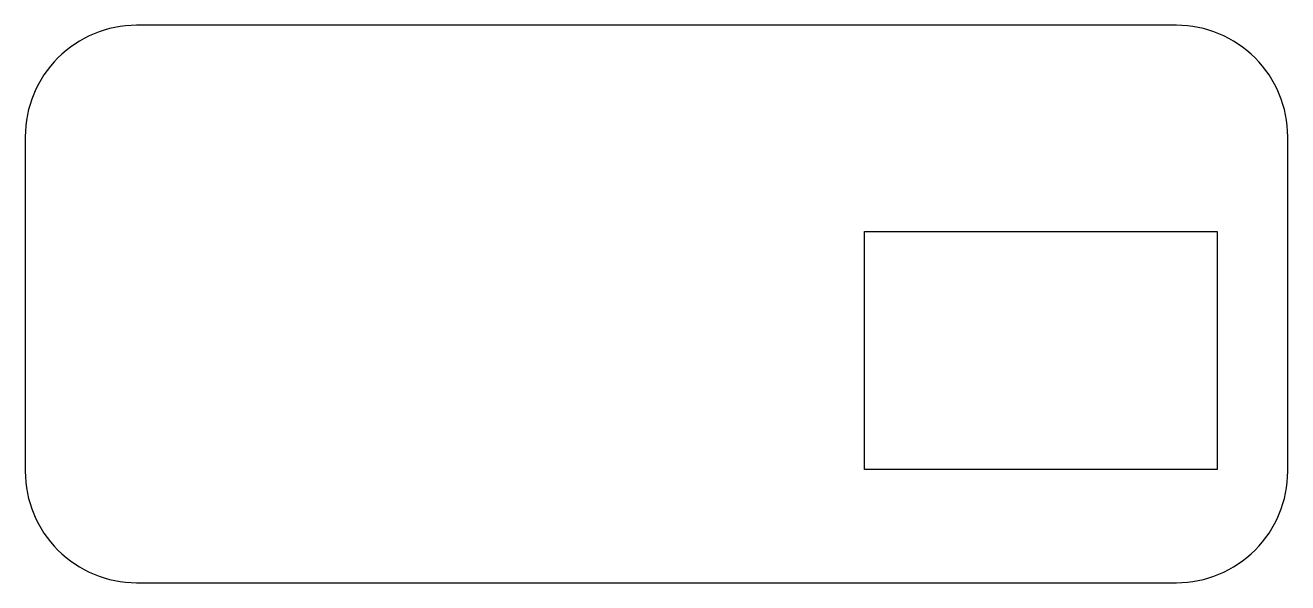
# Model space of a CAD drawing. Header units: millimetres. Extents: x -172.1 to -138.1, y 60 to 75.
import ezdxf

# ---------------------------------------------------------------- set-up
doc = ezdxf.new("R2010")
doc.units = ezdxf.units.MM
doc.layers.get('0').update_dxf_attribs({"linetype": 'CONTINUOUS'})

msp = doc.modelspace()

# ---------------------------------------------------------------- linework, layer by layer
msp.add_lwpolyline([(-138.1, 63), (-138.1, 72, 0.414214), (-141.1, 75), (-169.1, 75, 0.414214), (-172.1, 72), (-172.1, 63, 0.414214), (-169.1, 60), (-141.1, 60, 0.414214)], format="xyb", close=True)
msp.add_lwpolyline([(-149.5, 69.45), (-140, 69.45), (-140, 63.05), (-149.5, 63.05)], close=True)

doc.saveas('drawing.dxf')
